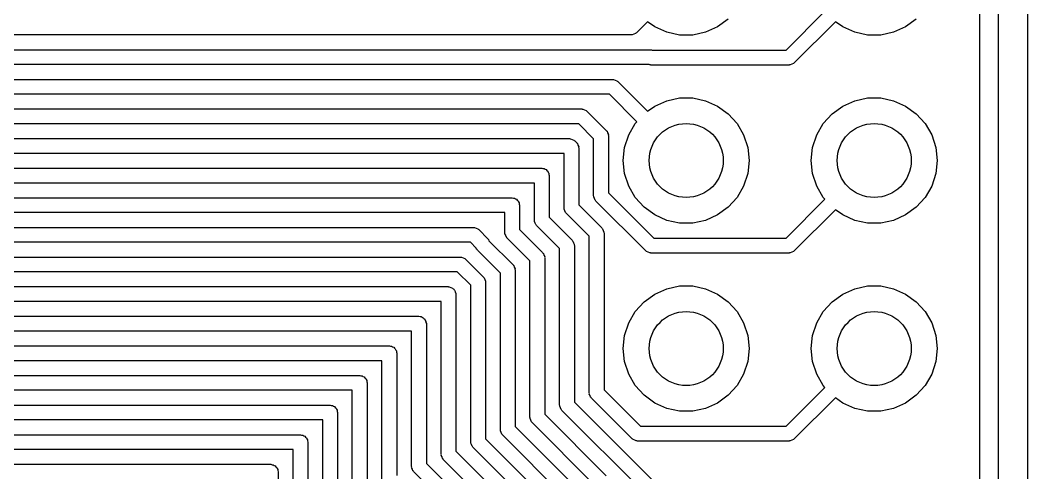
# Model space of a CAD drawing. Extents: x 0.71 to 7.56, y -5.16 to -0.79.
# Drawn here: x 4.28 to 4.816, y -3.658 to -3.417 of the extents above; entities that cross this region are included whole.
import ezdxf

# ---------------------------------------------------------------- set-up
doc = ezdxf.new("R2010")
doc.units = 0
doc.header["$MEASUREMENT"] = 0
doc.layers.add('BLACK', color=7, linetype='CONTINUOUS')

msp = doc.modelspace()

# ---------------------------------------------------------------- linework, layer by layer
at = {"layer": 'BLACK', "linetype": 'CONTINUOUS'}
for p, q in [((4.79035, -4.6515), (4.79035, -3.36614)), ((4.8002, -3.36818), (4.8002, -4.65354)), ((4.81596, -4.65136), (4.81596, -3.37793)), ((4.68735, -3.43329), (4.70805, -3.41259)), ((4.61365, -3.41812), (4.60775, -3.42402)), ((4.61752, -3.42093), (4.61365, -3.41812)), ((4.65664, -3.41682), (4.65098, -3.42093)), ((4.71365, -3.41812), (4.69176, -3.44001)), ((4.71752, -3.42093), (4.71365, -3.41812)), ((4.75664, -3.41682), (4.75098, -3.42093)), ((4.60728, -3.42443), (4.6064, -3.42471)), ((4.60747, -3.42417), (4.60728, -3.42443)), ((4.60775, -3.42402), (4.60747, -3.42417)), ((4.62391, -3.42378), (4.61752, -3.42093)), ((4.63075, -3.42523), (4.62391, -3.42378)), ((4.64459, -3.42378), (4.63775, -3.42523)), ((4.65098, -3.42093), (4.64459, -3.42378)), ((4.72391, -3.42378), (4.71752, -3.42093)), ((4.73075, -3.42523), (4.72391, -3.42378)), ((4.74459, -3.42378), (4.73775, -3.42523)), ((4.75098, -3.42093), (4.74459, -3.42378)), ((4.60496, -3.42518), (3.94711, -3.42518)), ((4.60527, -3.42508), (4.60496, -3.42518)), ((4.60558, -3.42513), (4.60527, -3.42508)), ((4.6064, -3.42471), (4.60558, -3.42513)), ((4.63775, -3.42523), (4.63075, -3.42523)), ((4.73775, -3.42523), (4.73075, -3.42523)), ((3.94222, -3.43305), (4.61526, -3.43305)), ((4.61526, -3.43305), (4.61556, -3.43315)), ((4.61556, -3.43315), (4.61587, -3.4331)), ((4.61587, -3.4331), (4.61625, -3.43329)), ((4.61625, -3.43329), (4.68735, -3.43329)), ((4.69129, -3.44041), (4.69041, -3.4407)), ((4.69148, -3.44016), (4.69129, -3.44041)), ((4.69176, -3.44001), (4.69148, -3.44016)), ((4.61451, -3.44093), (3.94059, -3.44093)), ((4.61488, -3.44112), (4.61451, -3.44093)), ((4.6152, -3.44107), (4.61488, -3.44112)), ((4.6155, -3.44117), (4.6152, -3.44107)), ((4.68898, -3.44117), (4.6155, -3.44117)), ((4.68928, -3.44107), (4.68898, -3.44117)), ((4.68959, -3.44112), (4.68928, -3.44107)), ((4.69041, -3.4407), (4.68959, -3.44112)), ((3.93569, -3.4488), (4.59504, -3.4488)), ((4.59504, -3.4488), (4.59534, -3.4489)), ((4.59534, -3.4489), (4.59565, -3.44885)), ((4.59565, -3.44885), (4.59647, -3.44927)), ((4.59647, -3.44927), (4.59735, -3.44955)), ((4.59735, -3.44955), (4.59754, -3.44981)), ((4.59754, -3.44981), (4.59782, -3.44995)), ((4.59782, -3.44995), (4.61365, -3.46578)), ((4.5934, -3.45667), (3.93406, -3.45667)), ((4.60805, -3.47132), (4.5934, -3.45667)), ((4.61752, -3.46297), (4.62391, -3.46013)), ((4.62391, -3.46013), (4.63075, -3.45867)), ((4.63075, -3.45867), (4.63775, -3.45867)), ((4.63775, -3.45867), (4.64459, -3.46013)), ((4.64459, -3.46013), (4.65098, -3.46297)), ((4.71752, -3.46297), (4.72391, -3.46013)), ((4.72391, -3.46013), (4.73075, -3.45867)), ((4.73075, -3.45867), (4.73775, -3.45867)), ((4.73775, -3.45867), (4.74459, -3.46013)), ((4.74459, -3.46013), (4.75098, -3.46297)), ((3.90783, -3.46455), (4.57872, -3.46455)), ((4.57872, -3.46455), (4.57902, -3.46465)), ((4.57902, -3.46465), (4.57934, -3.4646)), ((4.57934, -3.4646), (4.58016, -3.46501)), ((4.58016, -3.46501), (4.58103, -3.4653)), ((4.58103, -3.4653), (4.58122, -3.46556)), ((4.58122, -3.46556), (4.5815, -3.4657)), ((4.5815, -3.4657), (4.59176, -3.47596)), ((4.61365, -3.46578), (4.61752, -3.46297)), ((4.65098, -3.46297), (4.65664, -3.46708)), ((4.65664, -3.46708), (4.66133, -3.47228)), ((4.70718, -3.47228), (4.71186, -3.46708)), ((4.71186, -3.46708), (4.71752, -3.46297)), ((4.75098, -3.46297), (4.75664, -3.46708)), ((4.75664, -3.46708), (4.76133, -3.47228)), ((4.57709, -3.47242), (3.9062, -3.47242)), ((4.58504, -3.48037), (4.57709, -3.47242)), ((4.60368, -3.47834), (4.60718, -3.47228)), ((4.60718, -3.47228), (4.60805, -3.47132)), ((4.66133, -3.47228), (4.66482, -3.47834)), ((4.70368, -3.47834), (4.70718, -3.47228)), ((4.76133, -3.47228), (4.76482, -3.47834)), ((4.59176, -3.47596), (4.5919, -3.47624)), ((4.5919, -3.47624), (4.59216, -3.47643)), ((4.59216, -3.47643), (4.59245, -3.4773)), ((4.59245, -3.4773), (4.59286, -3.47812)), ((4.59286, -3.47812), (4.59282, -3.47844)), ((3.76539, -3.4803), (4.5722, -3.4803)), ((4.5722, -3.4803), (4.5725, -3.48039)), ((4.5725, -3.48039), (4.57281, -3.48034)), ((4.57281, -3.48034), (4.57363, -3.48076)), ((4.57363, -3.48076), (4.57451, -3.48105)), ((4.57451, -3.48105), (4.5747, -3.4813)), ((4.5747, -3.4813), (4.57498, -3.48145)), ((4.57498, -3.48145), (4.57601, -3.48248)), ((4.57601, -3.48248), (4.57616, -3.48276)), ((4.57616, -3.48276), (4.57641, -3.48295)), ((4.57641, -3.48295), (4.5767, -3.48383)), ((4.58504, -3.51071), (4.58504, -3.48037)), ((4.59282, -3.47844), (4.59291, -3.47874)), ((4.59291, -3.47874), (4.59291, -3.50908)), ((4.60152, -3.485), (4.60368, -3.47834)), ((4.66482, -3.47834), (4.66699, -3.485)), ((4.70152, -3.485), (4.70368, -3.47834)), ((4.76482, -3.47834), (4.76699, -3.485)), ((4.56929, -3.48817), (3.76376, -3.48817)), ((4.56929, -3.51723), (4.56929, -3.48817)), ((4.5767, -3.48383), (4.57712, -3.48465)), ((4.57712, -3.48465), (4.57707, -3.48496)), ((4.57707, -3.48496), (4.57717, -3.48526)), ((4.57717, -3.48526), (4.57717, -3.5156)), ((4.60079, -3.49195), (4.60152, -3.485)), ((4.66699, -3.485), (4.66772, -3.49195)), ((4.70079, -3.49195), (4.70152, -3.485)), ((4.76699, -3.485), (4.76772, -3.49195)), ((4.60152, -3.49891), (4.60079, -3.49195)), ((4.66772, -3.49195), (4.66699, -3.49891)), ((4.70152, -3.49891), (4.70079, -3.49195)), ((4.76772, -3.49195), (4.76699, -3.49891)), ((3.74214, -3.49604), (4.55748, -3.49604)), ((4.55748, -3.49604), (4.55807, -3.49624)), ((4.55807, -3.49624), (4.5587, -3.49624)), ((4.5587, -3.49624), (4.5592, -3.4966)), ((4.5592, -3.4966), (4.55979, -3.4968)), ((4.55979, -3.4968), (4.56016, -3.4973)), ((4.56016, -3.4973), (4.56067, -3.49767)), ((4.56067, -3.49767), (4.56086, -3.49826)), ((4.56086, -3.49826), (4.56122, -3.49876)), ((4.56122, -3.49876), (4.56122, -3.49939)), ((4.56122, -3.49939), (4.56142, -3.49998)), ((4.60368, -3.50556), (4.60152, -3.49891)), ((4.66699, -3.49891), (4.66482, -3.50556)), ((4.70368, -3.50556), (4.70152, -3.49891)), ((4.76699, -3.49891), (4.76482, -3.50556)), ((4.55354, -3.50392), (3.74051, -3.50392)), ((4.55354, -3.52375), (4.55354, -3.50392)), ((4.56142, -3.49998), (4.56142, -3.52212)), ((4.59291, -3.50908), (4.61713, -3.53329)), ((4.60718, -3.51162), (4.60368, -3.50556)), ((4.66482, -3.50556), (4.66133, -3.51162)), ((4.70718, -3.51162), (4.70368, -3.50556)), ((4.76482, -3.50556), (4.76133, -3.51162)), ((3.80313, -3.51179), (4.54173, -3.51179)), ((4.54173, -3.51179), (4.54233, -3.51198)), ((4.54233, -3.51198), (4.54295, -3.51198)), ((4.54295, -3.51198), (4.54345, -3.51235)), ((4.54345, -3.51235), (4.54405, -3.51254)), ((4.54405, -3.51254), (4.54441, -3.51305)), ((4.54441, -3.51305), (4.54492, -3.51341)), ((4.54492, -3.51341), (4.54511, -3.51401)), ((4.54511, -3.51401), (4.54548, -3.51451)), ((4.54548, -3.51451), (4.54548, -3.51514)), ((4.54548, -3.51514), (4.54567, -3.51573)), ((4.57717, -3.5156), (4.5894, -3.52783)), ((4.58514, -3.51101), (4.58504, -3.51071)), ((4.58509, -3.51132), (4.58514, -3.51101)), ((4.58551, -3.51214), (4.58509, -3.51132)), ((4.58579, -3.51302), (4.58551, -3.51214)), ((4.58605, -3.51321), (4.58579, -3.51302)), ((4.58619, -3.51349), (4.58605, -3.51321)), ((4.61271, -3.54001), (4.58619, -3.51349)), ((4.61186, -3.51682), (4.60718, -3.51162)), ((4.66133, -3.51162), (4.65664, -3.51682)), ((4.68735, -3.53329), (4.70805, -3.51259)), ((4.70805, -3.51259), (4.70718, -3.51162)), ((4.76133, -3.51162), (4.75664, -3.51682)), ((4.5378, -3.51967), (3.80479, -3.51967)), ((4.5378, -3.53028), (4.5378, -3.51967)), ((4.54567, -3.51573), (4.54567, -3.52864)), ((4.56939, -3.51753), (4.56929, -3.51723)), ((4.56934, -3.51785), (4.56939, -3.51753)), ((4.56976, -3.51867), (4.56934, -3.51785)), ((4.57004, -3.51954), (4.56976, -3.51867)), ((4.5703, -3.51973), (4.57004, -3.51954)), ((4.57044, -3.52001), (4.5703, -3.51973)), ((4.58268, -3.53225), (4.57044, -3.52001)), ((4.61752, -3.52093), (4.61186, -3.51682)), ((4.62391, -3.52378), (4.61752, -3.52093)), ((4.65098, -3.52093), (4.64459, -3.52378)), ((4.65664, -3.51682), (4.65098, -3.52093)), ((4.71365, -3.51812), (4.69176, -3.54001)), ((4.71752, -3.52093), (4.71365, -3.51812)), ((4.72391, -3.52378), (4.71752, -3.52093)), ((4.75098, -3.52093), (4.74459, -3.52378)), ((4.75664, -3.51682), (4.75098, -3.52093)), ((4.55364, -3.52405), (4.55354, -3.52375)), ((4.55359, -3.52437), (4.55364, -3.52405)), ((4.55401, -3.52519), (4.55359, -3.52437)), ((4.5543, -3.52607), (4.55401, -3.52519)), ((4.55455, -3.52625), (4.5543, -3.52607)), ((4.5547, -3.52654), (4.55455, -3.52625)), ((4.56142, -3.52212), (4.57365, -3.53435)), ((4.63075, -3.52523), (4.62391, -3.52378)), ((4.63775, -3.52523), (4.63075, -3.52523)), ((4.64459, -3.52378), (4.63775, -3.52523)), ((4.73075, -3.52523), (4.72391, -3.52378)), ((4.73775, -3.52523), (4.73075, -3.52523)), ((4.74459, -3.52378), (4.73775, -3.52523)), ((3.82636, -3.52754), (4.52113, -3.52754)), ((4.52113, -3.52754), (4.52143, -3.52764)), ((4.52143, -3.52764), (4.52175, -3.52759)), ((4.52175, -3.52759), (4.52257, -3.52801)), ((4.52257, -3.52801), (4.52345, -3.52829)), ((4.52345, -3.52829), (4.52363, -3.52855)), ((4.52363, -3.52855), (4.52392, -3.52869)), ((4.52392, -3.52869), (4.52877, -3.53354)), ((4.53789, -3.53058), (4.5378, -3.53028)), ((4.53784, -3.53089), (4.53789, -3.53058)), ((4.53826, -3.53171), (4.53784, -3.53089)), ((4.53855, -3.53259), (4.53826, -3.53171)), ((4.54567, -3.52864), (4.5579, -3.54088)), ((4.56693, -3.53877), (4.5547, -3.52654)), ((4.5894, -3.52783), (4.58954, -3.52811)), ((4.58954, -3.52811), (4.5898, -3.5283)), ((4.5898, -3.5283), (4.59008, -3.52918)), ((4.59008, -3.52918), (4.5905, -3.53)), ((4.5905, -3.53), (4.59045, -3.53031)), ((4.59045, -3.53031), (4.59055, -3.53062)), ((4.59055, -3.53062), (4.59055, -3.61389)), ((4.5195, -3.53541), (3.82799, -3.53541)), ((4.52261, -3.53852), (4.5195, -3.53541)), ((4.52877, -3.53354), (4.52891, -3.53383)), ((4.52891, -3.53383), (4.52917, -3.53401)), ((4.52917, -3.53401), (4.52936, -3.53461)), ((4.52936, -3.53461), (4.54215, -3.5474)), ((4.5388, -3.53278), (4.53855, -3.53259)), ((4.53895, -3.53306), (4.5388, -3.53278)), ((4.55118, -3.54529), (4.53895, -3.53306)), ((4.57365, -3.53435), (4.57379, -3.53464)), ((4.57379, -3.53464), (4.57405, -3.53482)), ((4.57405, -3.53482), (4.57434, -3.5357)), ((4.57434, -3.5357), (4.57475, -3.53652)), ((4.57475, -3.53652), (4.5747, -3.53684)), ((4.5747, -3.53684), (4.5748, -3.53714)), ((4.58268, -3.61552), (4.58268, -3.53225)), ((4.61713, -3.53329), (4.68735, -3.53329)), ((4.5228, -3.53911), (4.52261, -3.53852)), ((4.52306, -3.5393), (4.5228, -3.53911)), ((4.5232, -3.53958), (4.52306, -3.5393)), ((4.53543, -3.55182), (4.5232, -3.53958)), ((4.5579, -3.54088), (4.55805, -3.54116)), ((4.55805, -3.54116), (4.5583, -3.54135)), ((4.5583, -3.54135), (4.55859, -3.54222)), ((4.55859, -3.54222), (4.55901, -3.54305)), ((4.56693, -3.62205), (4.56693, -3.53877)), ((4.5748, -3.53714), (4.5748, -3.62042)), ((4.613, -3.54016), (4.61271, -3.54001)), ((4.61318, -3.54041), (4.613, -3.54016)), ((4.61406, -3.5407), (4.61318, -3.54041)), ((4.61488, -3.54112), (4.61406, -3.5407)), ((4.6152, -3.54107), (4.61488, -3.54112)), ((4.6155, -3.54117), (4.6152, -3.54107)), ((4.68898, -3.54117), (4.6155, -3.54117)), ((4.68928, -3.54107), (4.68898, -3.54117)), ((4.68959, -3.54112), (4.68928, -3.54107)), ((4.69041, -3.5407), (4.68959, -3.54112)), ((4.69129, -3.54041), (4.69041, -3.5407)), ((4.69148, -3.54016), (4.69129, -3.54041)), ((4.69176, -3.54001), (4.69148, -3.54016)), ((3.87797, -3.54329), (4.51414, -3.54329)), ((4.51414, -3.54329), (4.51444, -3.54339)), ((4.51444, -3.54339), (4.51475, -3.54334)), ((4.51475, -3.54334), (4.51558, -3.54375)), ((4.51558, -3.54375), (4.51645, -3.54404)), ((4.51645, -3.54404), (4.51664, -3.5443)), ((4.51664, -3.5443), (4.51692, -3.54444)), ((4.51692, -3.54444), (4.52641, -3.55392)), ((4.54215, -3.5474), (4.5423, -3.54768)), ((4.5423, -3.54768), (4.54256, -3.54787)), ((4.55118, -3.62857), (4.55118, -3.54529)), ((4.55901, -3.54305), (4.55896, -3.54336)), ((4.55896, -3.54336), (4.55906, -3.54366)), ((4.55906, -3.54366), (4.55906, -3.62694)), ((4.51251, -3.55116), (3.8796, -3.55116)), ((4.51969, -3.55834), (4.51251, -3.55116)), ((4.53543, -3.63509), (4.53543, -3.55182)), ((4.54256, -3.54787), (4.54284, -3.54875)), ((4.54284, -3.54875), (4.54326, -3.54957)), ((4.54326, -3.54957), (4.54321, -3.54988)), ((4.54321, -3.54988), (4.54331, -3.55018)), ((4.54331, -3.55018), (4.54331, -3.63346)), ((4.51969, -3.64162), (4.51969, -3.55834)), ((4.52641, -3.55392), (4.52655, -3.55421)), ((4.52655, -3.55421), (4.52681, -3.55439)), ((4.52681, -3.55439), (4.52709, -3.55527)), ((4.52709, -3.55527), (4.52751, -3.55609)), ((4.52751, -3.55609), (4.52746, -3.55641)), ((4.52746, -3.55641), (4.52756, -3.55671)), ((4.52756, -3.55671), (4.52756, -3.63999)), ((3.89766, -3.55904), (4.50762, -3.55904)), ((4.50762, -3.55904), (4.50792, -3.55913)), ((4.50792, -3.55913), (4.50823, -3.55908)), ((4.50823, -3.55908), (4.50902, -3.55949)), ((4.50902, -3.55949), (4.50909, -3.55949)), ((4.50909, -3.55949), (4.50916, -3.55954)), ((4.50916, -3.55954), (4.50993, -3.55979)), ((4.50993, -3.55979), (4.51012, -3.56004)), ((4.51012, -3.56004), (4.5104, -3.56019)), ((4.5104, -3.56019), (4.51066, -3.56045)), ((4.51066, -3.56045), (4.5108, -3.56073)), ((4.5108, -3.56073), (4.51106, -3.56092)), ((4.51106, -3.56092), (4.51131, -3.56169)), ((4.51131, -3.56169), (4.51136, -3.56176)), ((4.51136, -3.56176), (4.51136, -3.56182)), ((4.51136, -3.56182), (4.51176, -3.56261)), ((4.51176, -3.56261), (4.51171, -3.56293)), ((4.51171, -3.56293), (4.51181, -3.56323)), ((4.51181, -3.56323), (4.51181, -3.64651)), ((4.61186, -3.56708), (4.61752, -3.56297)), ((4.61752, -3.56297), (4.62391, -3.56013)), ((4.62391, -3.56013), (4.63075, -3.55867)), ((4.63075, -3.55867), (4.63775, -3.55867)), ((4.63775, -3.55867), (4.64459, -3.56013)), ((4.64459, -3.56013), (4.65098, -3.56297)), ((4.65098, -3.56297), (4.65664, -3.56708)), ((4.71186, -3.56708), (4.71752, -3.56297)), ((4.71752, -3.56297), (4.72391, -3.56013)), ((4.72391, -3.56013), (4.73075, -3.55867)), ((4.73075, -3.55867), (4.73775, -3.55867)), ((4.73775, -3.55867), (4.74459, -3.56013)), ((4.74459, -3.56013), (4.75098, -3.56297)), ((4.75098, -3.56297), (4.75664, -3.56708)), ((4.50394, -3.56691), (3.89929, -3.56691)), ((4.50394, -3.64814), (4.50394, -3.56691)), ((4.60718, -3.57228), (4.61186, -3.56708)), ((4.65664, -3.56708), (4.66133, -3.57228)), ((4.70718, -3.57228), (4.71186, -3.56708)), ((4.75664, -3.56708), (4.76133, -3.57228)), ((4.60368, -3.57834), (4.60718, -3.57228)), ((4.66133, -3.57228), (4.66482, -3.57834)), ((4.70368, -3.57834), (4.70718, -3.57228)), ((4.76133, -3.57228), (4.76482, -3.57834)), ((3.95941, -3.57478), (4.49213, -3.57478)), ((4.49213, -3.57478), (4.49272, -3.57498)), ((4.49272, -3.57498), (4.49334, -3.57498)), ((4.49334, -3.57498), (4.49385, -3.57534)), ((4.49385, -3.57534), (4.49444, -3.57554)), ((4.49444, -3.57554), (4.49481, -3.57604)), ((4.49481, -3.57604), (4.49531, -3.57641)), ((4.49531, -3.57641), (4.4955, -3.577)), ((4.4955, -3.577), (4.49587, -3.5775)), ((4.49587, -3.5775), (4.49587, -3.57813)), ((4.49587, -3.57813), (4.49606, -3.57872)), ((4.49606, -3.57872), (4.49606, -3.65303)), ((4.60152, -3.585), (4.60368, -3.57834)), ((4.66482, -3.57834), (4.66699, -3.585)), ((4.70152, -3.585), (4.70368, -3.57834)), ((4.76482, -3.57834), (4.76699, -3.585)), ((4.48819, -3.58266), (3.96105, -3.58266)), ((4.48819, -3.65466), (4.48819, -3.58266)), ((4.60079, -3.59195), (4.60152, -3.585)), ((4.66699, -3.585), (4.66772, -3.59195)), ((4.70079, -3.59195), (4.70152, -3.585)), ((4.76699, -3.585), (4.76772, -3.59195)), ((3.96594, -3.59053), (4.47638, -3.59053)), ((4.47638, -3.59053), (4.47697, -3.59072)), ((4.47697, -3.59072), (4.47759, -3.59072)), ((4.47759, -3.59072), (4.4781, -3.59109)), ((4.4781, -3.59109), (4.47869, -3.59128)), ((4.47869, -3.59128), (4.47906, -3.59179)), ((4.47906, -3.59179), (4.47956, -3.59215)), ((4.47956, -3.59215), (4.47976, -3.59275)), ((4.47976, -3.59275), (4.48012, -3.59325)), ((4.48012, -3.59325), (4.48012, -3.59388)), ((4.48012, -3.59388), (4.48031, -3.59447)), ((4.48031, -3.59447), (4.48031, -3.65955)), ((4.60152, -3.59891), (4.60079, -3.59195)), ((4.66772, -3.59195), (4.66699, -3.59891)), ((4.70152, -3.59891), (4.70079, -3.59195)), ((4.76772, -3.59195), (4.76699, -3.59891)), ((4.47244, -3.59841), (3.96757, -3.59841)), ((4.47244, -3.66119), (4.47244, -3.59841)), ((4.60368, -3.60556), (4.60152, -3.59891)), ((4.66699, -3.59891), (4.66482, -3.60556)), ((4.70368, -3.60556), (4.70152, -3.59891)), ((4.76699, -3.59891), (4.76482, -3.60556)), ((3.97246, -3.60628), (4.46063, -3.60628)), ((4.46063, -3.60628), (4.46122, -3.60647)), ((4.46122, -3.60647), (4.46185, -3.60647)), ((4.46185, -3.60647), (4.46235, -3.60684)), ((4.60718, -3.61162), (4.60368, -3.60556)), ((4.66482, -3.60556), (4.66133, -3.61162)), ((4.70718, -3.61162), (4.70368, -3.60556)), ((4.76482, -3.60556), (4.76133, -3.61162)), ((4.46235, -3.60684), (4.46294, -3.60703)), ((4.46294, -3.60703), (4.46331, -3.60754)), ((4.46331, -3.60754), (4.46382, -3.6079)), ((4.46382, -3.6079), (4.46401, -3.6085)), ((4.46401, -3.6085), (4.46437, -3.609)), ((4.46437, -3.609), (4.46437, -3.60962)), ((4.46437, -3.60962), (4.46457, -3.61022)), ((4.46457, -3.61022), (4.46457, -3.66608)), ((4.61186, -3.61682), (4.60718, -3.61162)), ((4.66133, -3.61162), (4.65664, -3.61682)), ((4.70805, -3.61259), (4.70718, -3.61162)), ((4.76133, -3.61162), (4.75664, -3.61682)), ((4.45669, -3.61415), (3.97409, -3.61415)), ((4.45669, -3.66771), (4.45669, -3.61415)), ((4.58278, -3.61583), (4.58268, -3.61552)), ((4.58273, -3.61614), (4.58278, -3.61583)), ((4.58314, -3.61696), (4.58273, -3.61614)), ((4.58343, -3.61784), (4.58314, -3.61696)), ((4.59055, -3.61389), (4.60995, -3.63329)), ((4.61752, -3.62093), (4.61186, -3.61682)), ((4.65664, -3.61682), (4.65098, -3.62093)), ((4.68735, -3.63329), (4.70805, -3.61259)), ((4.75664, -3.61682), (4.75098, -3.62093)), ((3.97898, -3.62203), (4.44488, -3.62203)), ((4.44488, -3.62203), (4.44547, -3.62222)), ((4.44547, -3.62222), (4.4461, -3.62222)), ((4.4461, -3.62222), (4.4466, -3.62259)), ((4.4466, -3.62259), (4.4472, -3.62278)), ((4.4472, -3.62278), (4.44756, -3.62328)), ((4.56703, -3.62235), (4.56693, -3.62205)), ((4.56698, -3.62266), (4.56703, -3.62235)), ((4.5674, -3.62348), (4.56698, -3.62266)), ((4.5748, -3.62042), (4.61743, -3.66304)), ((4.58369, -3.61802), (4.58343, -3.61784)), ((4.58383, -3.61831), (4.58369, -3.61802)), ((4.60553, -3.64001), (4.58383, -3.61831)), ((4.62391, -3.62378), (4.61752, -3.62093)), ((4.65098, -3.62093), (4.64459, -3.62378)), ((4.71365, -3.61812), (4.69176, -3.64001)), ((4.71752, -3.62093), (4.71365, -3.61812)), ((4.72391, -3.62378), (4.71752, -3.62093)), ((4.75098, -3.62093), (4.74459, -3.62378)), ((4.44756, -3.62328), (4.44807, -3.62365)), ((4.44807, -3.62365), (4.44826, -3.62424)), ((4.44826, -3.62424), (4.44863, -3.62475)), ((4.44863, -3.62475), (4.44863, -3.62537)), ((4.44863, -3.62537), (4.44882, -3.62596)), ((4.44882, -3.62596), (4.44882, -3.6726)), ((4.55906, -3.62694), (4.59176, -3.65964)), ((4.56768, -3.62436), (4.5674, -3.62348)), ((4.56794, -3.62455), (4.56768, -3.62436)), ((4.56808, -3.62483), (4.56794, -3.62455)), ((4.61114, -3.66789), (4.56808, -3.62483)), ((4.63075, -3.62523), (4.62391, -3.62378)), ((4.63775, -3.62523), (4.63075, -3.62523)), ((4.64459, -3.62378), (4.63775, -3.62523)), ((4.73075, -3.62523), (4.72391, -3.62378)), ((4.73775, -3.62523), (4.73075, -3.62523)), ((4.74459, -3.62378), (4.73775, -3.62523)), ((4.44094, -3.6299), (3.98061, -3.6299)), ((4.44094, -3.67423), (4.44094, -3.6299)), ((4.54331, -3.63346), (4.57601, -3.66617)), ((4.55128, -3.62887), (4.55118, -3.62857)), ((4.55123, -3.62919), (4.55128, -3.62887)), ((4.55165, -3.63001), (4.55123, -3.62919)), ((4.55193, -3.63088), (4.55165, -3.63001)), ((4.55219, -3.63107), (4.55193, -3.63088)), ((4.55233, -3.63135), (4.55219, -3.63107)), ((4.58504, -3.66406), (4.55233, -3.63135)), ((4.60995, -3.63329), (4.68735, -3.63329)), ((3.98551, -3.63778), (4.42913, -3.63778)), ((4.42913, -3.63778), (4.42973, -3.63797)), ((4.42973, -3.63797), (4.43035, -3.63797)), ((4.43035, -3.63797), (4.43085, -3.63833)), ((4.43085, -3.63833), (4.43145, -3.63853)), ((4.43145, -3.63853), (4.43181, -3.63903)), ((4.53553, -3.6354), (4.53543, -3.63509)), ((4.53548, -3.63571), (4.53553, -3.6354)), ((4.5359, -3.63653), (4.53548, -3.63571)), ((4.53618, -3.63741), (4.5359, -3.63653)), ((4.53644, -3.63759), (4.53618, -3.63741)), ((4.53659, -3.63788), (4.53644, -3.63759)), ((4.56929, -3.67058), (4.53659, -3.63788)), ((4.43181, -3.63903), (4.43232, -3.6394)), ((4.43232, -3.6394), (4.43251, -3.63999)), ((4.43251, -3.63999), (4.43288, -3.6405)), ((4.43288, -3.6405), (4.43288, -3.64112)), ((4.43288, -3.64112), (4.43307, -3.64171)), ((4.43307, -3.64171), (4.43307, -3.67912)), ((4.51978, -3.64192), (4.51969, -3.64162)), ((4.51973, -3.64223), (4.51978, -3.64192)), ((4.52015, -3.64305), (4.51973, -3.64223)), ((4.52044, -3.64393), (4.52015, -3.64305)), ((4.52069, -3.64412), (4.52044, -3.64393)), ((4.52084, -3.6444), (4.52069, -3.64412)), ((4.52756, -3.63999), (4.56026, -3.67269)), ((4.60582, -3.64016), (4.60553, -3.64001)), ((4.606, -3.64041), (4.60582, -3.64016)), ((4.60688, -3.6407), (4.606, -3.64041)), ((4.6077, -3.64112), (4.60688, -3.6407)), ((4.60802, -3.64107), (4.6077, -3.64112)), ((4.60832, -3.64117), (4.60802, -3.64107)), ((4.68898, -3.64117), (4.60832, -3.64117)), ((4.68928, -3.64107), (4.68898, -3.64117)), ((4.68959, -3.64112), (4.68928, -3.64107)), ((4.69041, -3.6407), (4.68959, -3.64112)), ((4.69129, -3.64041), (4.69041, -3.6407)), ((4.69148, -3.64016), (4.69129, -3.64041)), ((4.69176, -3.64001), (4.69148, -3.64016)), ((4.4252, -3.64565), (3.98714, -3.64565)), ((4.4252, -3.68075), (4.4252, -3.64565)), ((4.50404, -3.64844), (4.50394, -3.64814)), ((4.50399, -3.64876), (4.50404, -3.64844)), ((4.5044, -3.64958), (4.50399, -3.64876)), ((4.50469, -3.65045), (4.5044, -3.64958)), ((4.51181, -3.64651), (4.54452, -3.67921)), ((4.55354, -3.67711), (4.52084, -3.6444)), ((3.99203, -3.65352), (4.41339, -3.65352)), ((4.41339, -3.65352), (4.41398, -3.65372)), ((4.41398, -3.65372), (4.4146, -3.65372)), ((4.4146, -3.65372), (4.41511, -3.65408)), ((4.41511, -3.65408), (4.4157, -3.65428)), ((4.4157, -3.65428), (4.41607, -3.65478)), ((4.41607, -3.65478), (4.41657, -3.65515)), ((4.48829, -3.65496), (4.48819, -3.65466)), ((4.48824, -3.65528), (4.48829, -3.65496)), ((4.49606, -3.65303), (4.52877, -3.68574)), ((4.50495, -3.65064), (4.50469, -3.65045)), ((4.50509, -3.65092), (4.50495, -3.65064)), ((4.5378, -3.68363), (4.50509, -3.65092)), ((4.41657, -3.65515), (4.41676, -3.65574)), ((4.41676, -3.65574), (4.41713, -3.65624)), ((4.41713, -3.65624), (4.41713, -3.65687)), ((4.41713, -3.65687), (4.41732, -3.65746)), ((4.41732, -3.65746), (4.41732, -3.68565)), ((4.48866, -3.6561), (4.48824, -3.65528)), ((4.48894, -3.65698), (4.48866, -3.6561)), ((4.4892, -3.65716), (4.48894, -3.65698)), ((4.48934, -3.65745), (4.4892, -3.65716)), ((4.52205, -3.69015), (4.48934, -3.65745))]:
    msp.add_line(p, q, dxfattribs=at)
at = {"layer": 'BLACK'}
for centre in [(4.63425, -3.49195), (4.73425, -3.49195), (4.63425, -3.59195), (4.73425, -3.59195)]:
    msp.add_circle(centre, 0.019685, dxfattribs=at)

doc.saveas('drawing.dxf')
